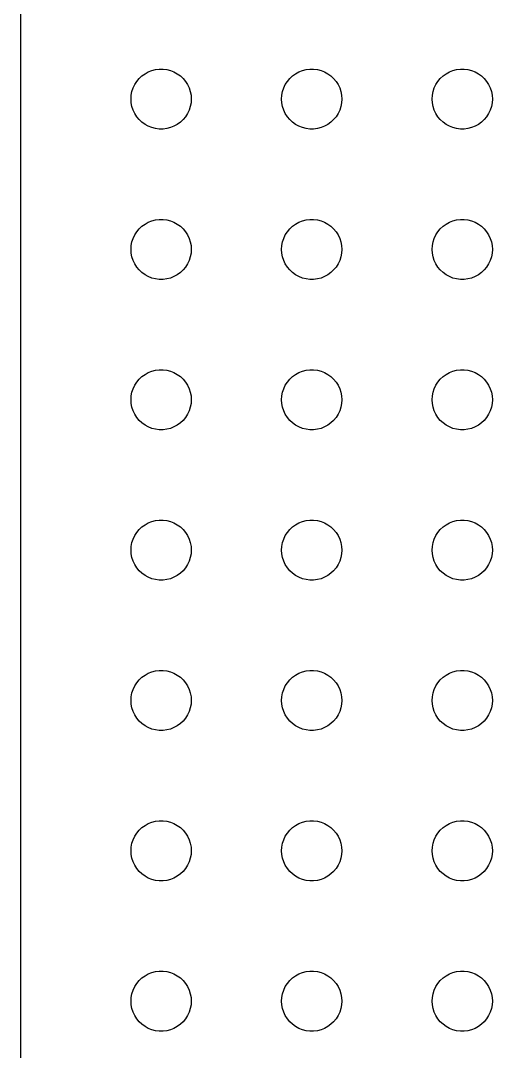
# Model space of a CAD drawing. Header units: metres. Extents: x -112 to 112, y -104 to 104.
# Drawn here: x -112 to -88.5, y -55 to -3.6 of the extents above; entities that cross this region are included whole.
import ezdxf

# ---------------------------------------------------------------- set-up
doc = ezdxf.new("R2010")
doc.units = ezdxf.units.M

msp = doc.modelspace()

# ---------------------------------------------------------------- linework, layer by layer
for p, q in [((-112, 99.5), (-112, -99.5)), ((-105.804, -6.23351), (-105.639, -6.14275)), ((-105.639, -6.14275), (-105.464, -6.07341)), ((-105.464, -6.07341), (-105.281, -6.02657)), ((-105.281, -6.02657), (-105.094, -6.00294)), ((-105.094, -6.00294), (-104.906, -6.00294)), ((-104.906, -6.00294), (-104.719, -6.02657)), ((-104.719, -6.02657), (-104.536, -6.07341)), ((-104.536, -6.07341), (-104.361, -6.14275)), ((-104.361, -6.14275), (-104.196, -6.23351)), ((-98.3037, -6.23351), (-98.1387, -6.14275)), ((-98.1387, -6.14275), (-97.9635, -6.07341)), ((-97.9635, -6.07341), (-97.7811, -6.02657)), ((-97.7811, -6.02657), (-97.5942, -6.00294)), ((-97.5942, -6.00294), (-97.4058, -6.00294)), ((-97.4058, -6.00294), (-97.2189, -6.02657)), ((-97.2189, -6.02657), (-97.0365, -6.07341)), ((-97.0365, -6.07341), (-96.8613, -6.14275)), ((-96.8613, -6.14275), (-96.6963, -6.23351)), ((-90.8037, -6.23351), (-90.6387, -6.14275)), ((-90.6387, -6.14275), (-90.4635, -6.07341)), ((-90.4635, -6.07341), (-90.2811, -6.02657)), ((-90.2811, -6.02657), (-90.0942, -6.00294)), ((-90.0942, -6.00294), (-89.9058, -6.00294)), ((-89.9058, -6.00294), (-89.7189, -6.02657)), ((-89.7189, -6.02657), (-89.5365, -6.07341)), ((-89.5365, -6.07341), (-89.3613, -6.14275)), ((-89.3613, -6.14275), (-89.1963, -6.23351)), ((-106.314, -6.77736), (-106.214, -6.61832)), ((-106.214, -6.61832), (-106.093, -6.47318)), ((-106.093, -6.47318), (-105.956, -6.34422)), ((-105.956, -6.34422), (-105.804, -6.23351)), ((-104.196, -6.23351), (-104.044, -6.34422)), ((-104.044, -6.34422), (-103.907, -6.47318)), ((-103.907, -6.47318), (-103.786, -6.61832)), ((-103.786, -6.61832), (-103.686, -6.77736)), ((-98.8145, -6.77736), (-98.7135, -6.61832)), ((-98.7135, -6.61832), (-98.5934, -6.47318)), ((-98.5934, -6.47318), (-98.4561, -6.34422)), ((-98.4561, -6.34422), (-98.3037, -6.23351)), ((-96.6963, -6.23351), (-96.5439, -6.34422)), ((-96.5439, -6.34422), (-96.4065, -6.47318)), ((-96.4065, -6.47318), (-96.2865, -6.61832)), ((-96.2865, -6.61832), (-96.1855, -6.77736)), ((-91.3145, -6.77736), (-91.2135, -6.61832)), ((-91.2135, -6.61832), (-91.0934, -6.47318)), ((-91.0934, -6.47318), (-90.9561, -6.34422)), ((-90.9561, -6.34422), (-90.8037, -6.23351)), ((-89.1963, -6.23351), (-89.0439, -6.34422)), ((-89.0439, -6.34422), (-88.9065, -6.47318)), ((-88.9065, -6.47318), (-88.7865, -6.61832)), ((-88.7865, -6.61832), (-88.6855, -6.77736)), ((-106.488, -7.312), (-106.453, -7.12695)), ((-106.453, -7.12695), (-106.395, -6.9478)), ((-106.395, -6.9478), (-106.314, -6.77736)), ((-103.686, -6.77736), (-103.605, -6.9478)), ((-103.605, -6.9478), (-103.547, -7.12695)), ((-103.547, -7.12695), (-103.512, -7.312)), ((-98.9882, -7.312), (-98.9529, -7.12695)), ((-98.9529, -7.12695), (-98.8947, -6.9478)), ((-98.8947, -6.9478), (-98.8145, -6.77736)), ((-96.1855, -6.77736), (-96.1053, -6.9478)), ((-96.1053, -6.9478), (-96.0471, -7.12695)), ((-96.0471, -7.12695), (-96.0118, -7.312)), ((-91.4882, -7.312), (-91.4529, -7.12695)), ((-91.4529, -7.12695), (-91.3947, -6.9478)), ((-91.3947, -6.9478), (-91.3145, -6.77736)), ((-88.6855, -6.77736), (-88.6053, -6.9478)), ((-88.6053, -6.9478), (-88.5471, -7.12695)), ((-88.5471, -7.12695), (-88.5118, -7.312)), ((-106.5, -7.5), (-106.488, -7.312)), ((-106.488, -7.68799), (-106.5, -7.5)), ((-106.453, -7.87303), (-106.488, -7.68799)), ((-103.512, -7.68799), (-103.547, -7.87303)), ((-103.512, -7.312), (-103.5, -7.5)), ((-103.5, -7.5), (-103.512, -7.68799)), ((-99, -7.5), (-98.9882, -7.312)), ((-98.9882, -7.68799), (-99, -7.5)), ((-98.9529, -7.87303), (-98.9882, -7.68799)), ((-96.0118, -7.68799), (-96.0471, -7.87303)), ((-96.0118, -7.312), (-96, -7.5)), ((-96, -7.5), (-96.0118, -7.68799)), ((-91.5, -7.5), (-91.4882, -7.312)), ((-91.4882, -7.68799), (-91.5, -7.5)), ((-91.4529, -7.87303), (-91.4882, -7.68799)), ((-88.5118, -7.68799), (-88.5471, -7.87303)), ((-88.5118, -7.312), (-88.5, -7.5)), ((-88.5, -7.5), (-88.5118, -7.68799)), ((-106.395, -8.05219), (-106.453, -7.87303)), ((-106.314, -8.22263), (-106.395, -8.05219)), ((-106.214, -8.38167), (-106.314, -8.22263)), ((-103.686, -8.22263), (-103.786, -8.38167)), ((-103.605, -8.05219), (-103.686, -8.22263)), ((-103.547, -7.87303), (-103.605, -8.05219)), ((-98.8947, -8.05219), (-98.9529, -7.87303)), ((-98.8145, -8.22263), (-98.8947, -8.05219)), ((-98.7135, -8.38167), (-98.8145, -8.22263)), ((-96.1855, -8.22263), (-96.2865, -8.38167)), ((-96.1053, -8.05219), (-96.1855, -8.22263)), ((-96.0471, -7.87303), (-96.1053, -8.05219)), ((-91.3947, -8.05219), (-91.4529, -7.87303)), ((-91.3145, -8.22263), (-91.3947, -8.05219)), ((-91.2135, -8.38167), (-91.3145, -8.22263)), ((-88.6855, -8.22263), (-88.7865, -8.38167)), ((-88.6053, -8.05219), (-88.6855, -8.22263)), ((-88.5471, -7.87303), (-88.6053, -8.05219)), ((-106.093, -8.52681), (-106.214, -8.38167)), ((-105.956, -8.65576), (-106.093, -8.52681)), ((-105.804, -8.76648), (-105.956, -8.65576)), ((-104.044, -8.65576), (-104.196, -8.76648)), ((-103.907, -8.52681), (-104.044, -8.65576)), ((-103.786, -8.38167), (-103.907, -8.52681)), ((-98.5934, -8.52681), (-98.7135, -8.38167)), ((-98.4561, -8.65576), (-98.5934, -8.52681)), ((-98.3037, -8.76648), (-98.4561, -8.65576)), ((-96.5439, -8.65576), (-96.6963, -8.76648)), ((-96.4065, -8.52681), (-96.5439, -8.65576)), ((-96.2865, -8.38167), (-96.4065, -8.52681)), ((-91.0934, -8.52681), (-91.2135, -8.38167)), ((-90.9561, -8.65576), (-91.0934, -8.52681)), ((-90.8037, -8.76648), (-90.9561, -8.65576)), ((-89.0439, -8.65576), (-89.1963, -8.76648)), ((-88.9065, -8.52681), (-89.0439, -8.65576)), ((-88.7865, -8.38167), (-88.9065, -8.52681)), ((-105.639, -8.85724), (-105.804, -8.76648)), ((-105.464, -8.92657), (-105.639, -8.85724)), ((-105.281, -8.97342), (-105.464, -8.92657)), ((-105.094, -8.99704), (-105.281, -8.97342)), ((-104.906, -8.99704), (-105.094, -8.99704)), ((-104.719, -8.97342), (-104.906, -8.99704)), ((-104.536, -8.92657), (-104.719, -8.97342)), ((-104.361, -8.85724), (-104.536, -8.92657)), ((-104.196, -8.76648), (-104.361, -8.85724)), ((-98.1387, -8.85724), (-98.3037, -8.76648)), ((-97.9635, -8.92657), (-98.1387, -8.85724)), ((-97.7811, -8.97342), (-97.9635, -8.92657)), ((-97.5942, -8.99704), (-97.7811, -8.97342)), ((-97.4058, -8.99704), (-97.5942, -8.99704)), ((-97.2189, -8.97342), (-97.4058, -8.99704)), ((-97.0365, -8.92657), (-97.2189, -8.97342)), ((-96.8613, -8.85724), (-97.0365, -8.92657)), ((-96.6963, -8.76648), (-96.8613, -8.85724)), ((-90.6387, -8.85724), (-90.8037, -8.76648)), ((-90.4635, -8.92657), (-90.6387, -8.85724)), ((-90.2811, -8.97342), (-90.4635, -8.92657)), ((-90.0942, -8.99704), (-90.2811, -8.97342)), ((-89.9058, -8.99704), (-90.0942, -8.99704)), ((-89.7189, -8.97342), (-89.9058, -8.99704)), ((-89.5365, -8.92657), (-89.7189, -8.97342)), ((-89.3613, -8.85724), (-89.5365, -8.92657)), ((-89.1963, -8.76648), (-89.3613, -8.85724)), ((-106.093, -13.9732), (-105.956, -13.8442)), ((-105.956, -13.8442), (-105.804, -13.7335)), ((-105.804, -13.7335), (-105.639, -13.6427)), ((-105.639, -13.6427), (-105.464, -13.5734)), ((-105.464, -13.5734), (-105.281, -13.5266)), ((-105.281, -13.5266), (-105.094, -13.5029)), ((-105.094, -13.5029), (-104.906, -13.5029)), ((-104.906, -13.5029), (-104.719, -13.5266)), ((-104.719, -13.5266), (-104.536, -13.5734)), ((-104.536, -13.5734), (-104.361, -13.6427)), ((-104.361, -13.6427), (-104.196, -13.7335)), ((-104.196, -13.7335), (-104.044, -13.8442)), ((-104.044, -13.8442), (-103.907, -13.9732)), ((-98.5934, -13.9732), (-98.4561, -13.8442)), ((-98.4561, -13.8442), (-98.3037, -13.7335)), ((-98.3037, -13.7335), (-98.1387, -13.6427)), ((-98.1387, -13.6427), (-97.9635, -13.5734)), ((-97.9635, -13.5734), (-97.7811, -13.5266)), ((-97.7811, -13.5266), (-97.5942, -13.5029)), ((-97.5942, -13.5029), (-97.4058, -13.5029)), ((-97.4058, -13.5029), (-97.2189, -13.5266)), ((-97.2189, -13.5266), (-97.0365, -13.5734)), ((-97.0365, -13.5734), (-96.8613, -13.6427)), ((-96.8613, -13.6427), (-96.6963, -13.7335)), ((-96.6963, -13.7335), (-96.5439, -13.8442)), ((-96.5439, -13.8442), (-96.4065, -13.9732)), ((-91.0934, -13.9732), (-90.9561, -13.8442)), ((-90.9561, -13.8442), (-90.8037, -13.7335)), ((-90.8037, -13.7335), (-90.6387, -13.6427)), ((-90.6387, -13.6427), (-90.4635, -13.5734)), ((-90.4635, -13.5734), (-90.2811, -13.5266)), ((-90.2811, -13.5266), (-90.0942, -13.5029)), ((-90.0942, -13.5029), (-89.9058, -13.5029)), ((-89.9058, -13.5029), (-89.7189, -13.5266)), ((-89.7189, -13.5266), (-89.5365, -13.5734)), ((-89.5365, -13.5734), (-89.3613, -13.6427)), ((-89.3613, -13.6427), (-89.1963, -13.7335)), ((-89.1963, -13.7335), (-89.0439, -13.8442)), ((-89.0439, -13.8442), (-88.9065, -13.9732)), ((-106.395, -14.4478), (-106.314, -14.2774)), ((-106.314, -14.2774), (-106.214, -14.1183)), ((-106.214, -14.1183), (-106.093, -13.9732)), ((-103.907, -13.9732), (-103.786, -14.1183)), ((-103.786, -14.1183), (-103.686, -14.2774)), ((-103.686, -14.2774), (-103.605, -14.4478)), ((-98.8947, -14.4478), (-98.8145, -14.2774)), ((-98.8145, -14.2774), (-98.7135, -14.1183)), ((-98.7135, -14.1183), (-98.5934, -13.9732)), ((-96.4065, -13.9732), (-96.2865, -14.1183)), ((-96.2865, -14.1183), (-96.1855, -14.2774)), ((-96.1855, -14.2774), (-96.1053, -14.4478)), ((-91.3947, -14.4478), (-91.3145, -14.2774)), ((-91.3145, -14.2774), (-91.2135, -14.1183)), ((-91.2135, -14.1183), (-91.0934, -13.9732)), ((-88.9065, -13.9732), (-88.7865, -14.1183)), ((-88.7865, -14.1183), (-88.6855, -14.2774)), ((-88.6855, -14.2774), (-88.6053, -14.4478)), ((-106.5, -15), (-106.488, -14.812)), ((-106.488, -14.812), (-106.453, -14.627)), ((-106.453, -14.627), (-106.395, -14.4478)), ((-103.605, -14.4478), (-103.547, -14.627)), ((-103.547, -14.627), (-103.512, -14.812)), ((-103.512, -14.812), (-103.5, -15)), ((-99, -15), (-98.9882, -14.812)), ((-98.9882, -14.812), (-98.9529, -14.627)), ((-98.9529, -14.627), (-98.8947, -14.4478)), ((-96.1053, -14.4478), (-96.0471, -14.627)), ((-96.0471, -14.627), (-96.0118, -14.812)), ((-96.0118, -14.812), (-96, -15)), ((-91.5, -15), (-91.4882, -14.812)), ((-91.4882, -14.812), (-91.4529, -14.627)), ((-91.4529, -14.627), (-91.3947, -14.4478)), ((-88.6053, -14.4478), (-88.5471, -14.627)), ((-88.5471, -14.627), (-88.5118, -14.812)), ((-88.5118, -14.812), (-88.5, -15)), ((-106.488, -15.188), (-106.5, -15)), ((-106.453, -15.373), (-106.488, -15.188)), ((-106.395, -15.5522), (-106.453, -15.373)), ((-103.547, -15.373), (-103.605, -15.5522)), ((-103.512, -15.188), (-103.547, -15.373)), ((-103.5, -15), (-103.512, -15.188)), ((-98.9882, -15.188), (-99, -15)), ((-98.9529, -15.373), (-98.9882, -15.188)), ((-98.8947, -15.5522), (-98.9529, -15.373)), ((-96.0471, -15.373), (-96.1053, -15.5522)), ((-96.0118, -15.188), (-96.0471, -15.373)), ((-96, -15), (-96.0118, -15.188)), ((-91.4882, -15.188), (-91.5, -15)), ((-91.4529, -15.373), (-91.4882, -15.188)), ((-91.3947, -15.5522), (-91.4529, -15.373)), ((-88.5471, -15.373), (-88.6053, -15.5522)), ((-88.5118, -15.188), (-88.5471, -15.373)), ((-88.5, -15), (-88.5118, -15.188)), ((-106.314, -15.7226), (-106.395, -15.5522)), ((-106.214, -15.8817), (-106.314, -15.7226)), ((-106.093, -16.0268), (-106.214, -15.8817)), ((-103.786, -15.8817), (-103.907, -16.0268)), ((-103.686, -15.7226), (-103.786, -15.8817)), ((-103.605, -15.5522), (-103.686, -15.7226)), ((-98.8145, -15.7226), (-98.8947, -15.5522)), ((-98.7135, -15.8817), (-98.8145, -15.7226)), ((-98.5934, -16.0268), (-98.7135, -15.8817)), ((-96.2865, -15.8817), (-96.4065, -16.0268)), ((-96.1855, -15.7226), (-96.2865, -15.8817)), ((-96.1053, -15.5522), (-96.1855, -15.7226)), ((-91.3145, -15.7226), (-91.3947, -15.5522)), ((-91.2135, -15.8817), (-91.3145, -15.7226)), ((-91.0934, -16.0268), (-91.2135, -15.8817)), ((-88.7865, -15.8817), (-88.9065, -16.0268)), ((-88.6855, -15.7226), (-88.7865, -15.8817)), ((-88.6053, -15.5522), (-88.6855, -15.7226)), ((-105.956, -16.1558), (-106.093, -16.0268)), ((-105.804, -16.2665), (-105.956, -16.1558)), ((-105.639, -16.3572), (-105.804, -16.2665)), ((-105.464, -16.4266), (-105.639, -16.3572)), ((-105.281, -16.4734), (-105.464, -16.4266)), ((-104.536, -16.4266), (-104.719, -16.4734)), ((-104.361, -16.3572), (-104.536, -16.4266)), ((-104.196, -16.2665), (-104.361, -16.3572)), ((-104.044, -16.1558), (-104.196, -16.2665)), ((-103.907, -16.0268), (-104.044, -16.1558)), ((-98.4561, -16.1558), (-98.5934, -16.0268)), ((-98.3037, -16.2665), (-98.4561, -16.1558)), ((-98.1387, -16.3572), (-98.3037, -16.2665)), ((-97.9635, -16.4266), (-98.1387, -16.3572)), ((-97.7811, -16.4734), (-97.9635, -16.4266)), ((-97.0365, -16.4266), (-97.2189, -16.4734)), ((-96.8613, -16.3572), (-97.0365, -16.4266)), ((-96.6963, -16.2665), (-96.8613, -16.3572)), ((-96.5439, -16.1558), (-96.6963, -16.2665)), ((-96.4065, -16.0268), (-96.5439, -16.1558)), ((-90.9561, -16.1558), (-91.0934, -16.0268)), ((-90.8037, -16.2665), (-90.9561, -16.1558)), ((-90.6387, -16.3572), (-90.8037, -16.2665)), ((-90.4635, -16.4266), (-90.6387, -16.3572)), ((-90.2811, -16.4734), (-90.4635, -16.4266)), ((-89.5365, -16.4266), (-89.7189, -16.4734)), ((-89.3613, -16.3572), (-89.5365, -16.4266)), ((-89.1963, -16.2665), (-89.3613, -16.3572)), ((-89.0439, -16.1558), (-89.1963, -16.2665)), ((-88.9065, -16.0268), (-89.0439, -16.1558)), ((-105.094, -16.497), (-105.281, -16.4734)), ((-104.906, -16.497), (-105.094, -16.497)), ((-104.719, -16.4734), (-104.906, -16.497)), ((-97.5942, -16.497), (-97.7811, -16.4734)), ((-97.4058, -16.497), (-97.5942, -16.497)), ((-97.2189, -16.4734), (-97.4058, -16.497)), ((-90.0942, -16.497), (-90.2811, -16.4734)), ((-89.9058, -16.497), (-90.0942, -16.497)), ((-89.7189, -16.4734), (-89.9058, -16.497)), ((-105.639, -21.1427), (-105.464, -21.0734)), ((-105.464, -21.0734), (-105.281, -21.0266)), ((-105.281, -21.0266), (-105.094, -21.003)), ((-105.094, -21.003), (-104.906, -21.003)), ((-104.906, -21.003), (-104.719, -21.0266)), ((-104.719, -21.0266), (-104.536, -21.0734)), ((-104.536, -21.0734), (-104.361, -21.1427)), ((-98.1387, -21.1427), (-97.9635, -21.0734)), ((-97.9635, -21.0734), (-97.7811, -21.0266)), ((-97.7811, -21.0266), (-97.5942, -21.003)), ((-97.5942, -21.003), (-97.4058, -21.003)), ((-97.4058, -21.003), (-97.2189, -21.0266)), ((-97.2189, -21.0266), (-97.0365, -21.0734)), ((-97.0365, -21.0734), (-96.8613, -21.1427)), ((-90.6387, -21.1427), (-90.4635, -21.0734)), ((-90.4635, -21.0734), (-90.2811, -21.0266)), ((-90.2811, -21.0266), (-90.0942, -21.003)), ((-90.0942, -21.003), (-89.9058, -21.003)), ((-89.9058, -21.003), (-89.7189, -21.0266)), ((-89.7189, -21.0266), (-89.5365, -21.0734)), ((-89.5365, -21.0734), (-89.3613, -21.1427)), ((-106.214, -21.6183), (-106.093, -21.4732)), ((-106.093, -21.4732), (-105.956, -21.3442)), ((-105.956, -21.3442), (-105.804, -21.2335)), ((-105.804, -21.2335), (-105.639, -21.1427)), ((-104.361, -21.1427), (-104.196, -21.2335)), ((-104.196, -21.2335), (-104.044, -21.3442)), ((-104.044, -21.3442), (-103.907, -21.4732)), ((-103.907, -21.4732), (-103.786, -21.6183)), ((-98.7135, -21.6183), (-98.5934, -21.4732)), ((-98.5934, -21.4732), (-98.4561, -21.3442)), ((-98.4561, -21.3442), (-98.3037, -21.2335)), ((-98.3037, -21.2335), (-98.1387, -21.1427)), ((-96.8613, -21.1427), (-96.6963, -21.2335)), ((-96.6963, -21.2335), (-96.5439, -21.3442)), ((-96.5439, -21.3442), (-96.4065, -21.4732)), ((-96.4065, -21.4732), (-96.2865, -21.6183)), ((-91.2135, -21.6183), (-91.0934, -21.4732)), ((-91.0934, -21.4732), (-90.9561, -21.3442)), ((-90.9561, -21.3442), (-90.8037, -21.2335)), ((-90.8037, -21.2335), (-90.6387, -21.1427)), ((-89.3613, -21.1427), (-89.1963, -21.2335)), ((-89.1963, -21.2335), (-89.0439, -21.3442)), ((-89.0439, -21.3442), (-88.9065, -21.4732)), ((-88.9065, -21.4732), (-88.7865, -21.6183)), ((-106.453, -22.127), (-106.395, -21.9478)), ((-106.395, -21.9478), (-106.314, -21.7774)), ((-106.314, -21.7774), (-106.214, -21.6183)), ((-103.786, -21.6183), (-103.686, -21.7774)), ((-103.686, -21.7774), (-103.605, -21.9478)), ((-103.605, -21.9478), (-103.547, -22.127)), ((-98.9529, -22.127), (-98.8947, -21.9478)), ((-98.8947, -21.9478), (-98.8145, -21.7774)), ((-98.8145, -21.7774), (-98.7135, -21.6183)), ((-96.2865, -21.6183), (-96.1855, -21.7774)), ((-96.1855, -21.7774), (-96.1053, -21.9478)), ((-96.1053, -21.9478), (-96.0471, -22.127)), ((-91.4529, -22.127), (-91.3947, -21.9478)), ((-91.3947, -21.9478), (-91.3145, -21.7774)), ((-91.3145, -21.7774), (-91.2135, -21.6183)), ((-88.7865, -21.6183), (-88.6855, -21.7774)), ((-88.6855, -21.7774), (-88.6053, -21.9478)), ((-88.6053, -21.9478), (-88.5471, -22.127)), ((-106.5, -22.5), (-106.488, -22.312)), ((-106.488, -22.688), (-106.5, -22.5)), ((-106.488, -22.312), (-106.453, -22.127)), ((-103.547, -22.127), (-103.512, -22.312)), ((-103.512, -22.312), (-103.5, -22.5)), ((-103.5, -22.5), (-103.512, -22.688)), ((-99, -22.5), (-98.9882, -22.312)), ((-98.9882, -22.688), (-99, -22.5)), ((-98.9882, -22.312), (-98.9529, -22.127)), ((-96.0471, -22.127), (-96.0118, -22.312)), ((-96.0118, -22.312), (-96, -22.5)), ((-96, -22.5), (-96.0118, -22.688)), ((-91.5, -22.5), (-91.4882, -22.312)), ((-91.4882, -22.688), (-91.5, -22.5)), ((-91.4882, -22.312), (-91.4529, -22.127)), ((-88.5471, -22.127), (-88.5118, -22.312)), ((-88.5118, -22.312), (-88.5, -22.5)), ((-88.5, -22.5), (-88.5118, -22.688)), ((-106.453, -22.873), (-106.488, -22.688)), ((-106.395, -23.0522), (-106.453, -22.873)), ((-106.314, -23.2226), (-106.395, -23.0522)), ((-103.605, -23.0522), (-103.686, -23.2226)), ((-103.547, -22.873), (-103.605, -23.0522)), ((-103.512, -22.688), (-103.547, -22.873)), ((-98.9529, -22.873), (-98.9882, -22.688)), ((-98.8947, -23.0522), (-98.9529, -22.873)), ((-98.8145, -23.2226), (-98.8947, -23.0522)), ((-96.1053, -23.0522), (-96.1855, -23.2226)), ((-96.0471, -22.873), (-96.1053, -23.0522)), ((-96.0118, -22.688), (-96.0471, -22.873)), ((-91.4529, -22.873), (-91.4882, -22.688)), ((-91.3947, -23.0522), (-91.4529, -22.873)), ((-91.3145, -23.2226), (-91.3947, -23.0522)), ((-88.6053, -23.0522), (-88.6855, -23.2226)), ((-88.5471, -22.873), (-88.6053, -23.0522)), ((-88.5118, -22.688), (-88.5471, -22.873)), ((-106.214, -23.3817), (-106.314, -23.2226)), ((-106.093, -23.5268), (-106.214, -23.3817)), ((-105.956, -23.6558), (-106.093, -23.5268)), ((-103.907, -23.5268), (-104.044, -23.6558)), ((-103.786, -23.3817), (-103.907, -23.5268)), ((-103.686, -23.2226), (-103.786, -23.3817)), ((-98.7135, -23.3817), (-98.8145, -23.2226)), ((-98.5934, -23.5268), (-98.7135, -23.3817)), ((-98.4561, -23.6558), (-98.5934, -23.5268)), ((-96.4065, -23.5268), (-96.5439, -23.6558)), ((-96.2865, -23.3817), (-96.4065, -23.5268)), ((-96.1855, -23.2226), (-96.2865, -23.3817)), ((-91.2135, -23.3817), (-91.3145, -23.2226)), ((-91.0934, -23.5268), (-91.2135, -23.3817)), ((-90.9561, -23.6558), (-91.0934, -23.5268)), ((-88.9065, -23.5268), (-89.0439, -23.6558)), ((-88.7865, -23.3817), (-88.9065, -23.5268)), ((-88.6855, -23.2226), (-88.7865, -23.3817)), ((-105.804, -23.7665), (-105.956, -23.6558)), ((-105.639, -23.8572), (-105.804, -23.7665)), ((-105.464, -23.9266), (-105.639, -23.8572)), ((-105.281, -23.9734), (-105.464, -23.9266)), ((-105.094, -23.997), (-105.281, -23.9734)), ((-104.906, -23.997), (-105.094, -23.997)), ((-104.719, -23.9734), (-104.906, -23.997)), ((-104.536, -23.9266), (-104.719, -23.9734)), ((-104.361, -23.8572), (-104.536, -23.9266)), ((-104.196, -23.7665), (-104.361, -23.8572)), ((-104.044, -23.6558), (-104.196, -23.7665)), ((-98.3037, -23.7665), (-98.4561, -23.6558)), ((-98.1387, -23.8572), (-98.3037, -23.7665)), ((-97.9635, -23.9266), (-98.1387, -23.8572)), ((-97.7811, -23.9734), (-97.9635, -23.9266)), ((-97.5942, -23.997), (-97.7811, -23.9734)), ((-97.4058, -23.997), (-97.5942, -23.997)), ((-97.2189, -23.9734), (-97.4058, -23.997)), ((-97.0365, -23.9266), (-97.2189, -23.9734)), ((-96.8613, -23.8572), (-97.0365, -23.9266)), ((-96.6963, -23.7665), (-96.8613, -23.8572)), ((-96.5439, -23.6558), (-96.6963, -23.7665)), ((-90.8037, -23.7665), (-90.9561, -23.6558)), ((-90.6387, -23.8572), (-90.8037, -23.7665)), ((-90.4635, -23.9266), (-90.6387, -23.8572)), ((-90.2811, -23.9734), (-90.4635, -23.9266)), ((-90.0942, -23.997), (-90.2811, -23.9734)), ((-89.9058, -23.997), (-90.0942, -23.997)), ((-89.7189, -23.9734), (-89.9058, -23.997)), ((-89.5365, -23.9266), (-89.7189, -23.9734)), ((-89.3613, -23.8572), (-89.5365, -23.9266)), ((-89.1963, -23.7665), (-89.3613, -23.8572)), ((-89.0439, -23.6558), (-89.1963, -23.7665)), ((-105.956, -28.8442), (-105.804, -28.7335)), ((-105.804, -28.7335), (-105.639, -28.6427)), ((-105.639, -28.6427), (-105.464, -28.5734)), ((-105.464, -28.5734), (-105.281, -28.5266)), ((-105.281, -28.5266), (-105.094, -28.503)), ((-105.094, -28.503), (-104.906, -28.503)), ((-104.906, -28.503), (-104.719, -28.5266)), ((-104.719, -28.5266), (-104.536, -28.5734)), ((-104.536, -28.5734), (-104.361, -28.6427)), ((-104.361, -28.6427), (-104.196, -28.7335)), ((-104.196, -28.7335), (-104.044, -28.8442)), ((-98.4561, -28.8442), (-98.3037, -28.7335)), ((-98.3037, -28.7335), (-98.1387, -28.6427)), ((-98.1387, -28.6427), (-97.9635, -28.5734)), ((-97.9635, -28.5734), (-97.7811, -28.5266)), ((-97.7811, -28.5266), (-97.5942, -28.503)), ((-97.5942, -28.503), (-97.4058, -28.503)), ((-97.4058, -28.503), (-97.2189, -28.5266)), ((-97.2189, -28.5266), (-97.0365, -28.5734)), ((-97.0365, -28.5734), (-96.8613, -28.6427)), ((-96.8613, -28.6427), (-96.6963, -28.7335)), ((-96.6963, -28.7335), (-96.5439, -28.8442)), ((-90.9561, -28.8442), (-90.8037, -28.7335)), ((-90.8037, -28.7335), (-90.6387, -28.6427)), ((-90.6387, -28.6427), (-90.4635, -28.5734)), ((-90.4635, -28.5734), (-90.2811, -28.5266)), ((-90.2811, -28.5266), (-90.0942, -28.503)), ((-90.0942, -28.503), (-89.9058, -28.503)), ((-89.9058, -28.503), (-89.7189, -28.5266)), ((-89.7189, -28.5266), (-89.5365, -28.5734)), ((-89.5365, -28.5734), (-89.3613, -28.6427)), ((-89.3613, -28.6427), (-89.1963, -28.7335)), ((-89.1963, -28.7335), (-89.0439, -28.8442)), ((-106.395, -29.4478), (-106.314, -29.2774)), ((-106.314, -29.2774), (-106.214, -29.1183)), ((-106.214, -29.1183), (-106.093, -28.9732)), ((-106.093, -28.9732), (-105.956, -28.8442)), ((-104.044, -28.8442), (-103.907, -28.9732)), ((-103.907, -28.9732), (-103.786, -29.1183)), ((-103.786, -29.1183), (-103.686, -29.2774)), ((-103.686, -29.2774), (-103.605, -29.4478)), ((-98.8947, -29.4478), (-98.8145, -29.2774)), ((-98.8145, -29.2774), (-98.7135, -29.1183)), ((-98.7135, -29.1183), (-98.5934, -28.9732)), ((-98.5934, -28.9732), (-98.4561, -28.8442)), ((-96.5439, -28.8442), (-96.4065, -28.9732)), ((-96.4065, -28.9732), (-96.2865, -29.1183)), ((-96.2865, -29.1183), (-96.1855, -29.2774)), ((-96.1855, -29.2774), (-96.1053, -29.4478)), ((-91.3947, -29.4478), (-91.3145, -29.2774)), ((-91.3145, -29.2774), (-91.2135, -29.1183)), ((-91.2135, -29.1183), (-91.0934, -28.9732)), ((-91.0934, -28.9732), (-90.9561, -28.8442)), ((-89.0439, -28.8442), (-88.9065, -28.9732)), ((-88.9065, -28.9732), (-88.7865, -29.1183)), ((-88.7865, -29.1183), (-88.6855, -29.2774)), ((-88.6855, -29.2774), (-88.6053, -29.4478)), ((-106.5, -30), (-106.488, -29.812)), ((-106.488, -29.812), (-106.453, -29.627)), ((-106.453, -29.627), (-106.395, -29.4478)), ((-103.605, -29.4478), (-103.547, -29.627)), ((-103.547, -29.627), (-103.512, -29.812)), ((-103.512, -29.812), (-103.5, -30)), ((-99, -30), (-98.9882, -29.812)), ((-98.9882, -29.812), (-98.9529, -29.627)), ((-98.9529, -29.627), (-98.8947, -29.4478)), ((-96.1053, -29.4478), (-96.0471, -29.627)), ((-96.0471, -29.627), (-96.0118, -29.812)), ((-96.0118, -29.812), (-96, -30)), ((-91.5, -30), (-91.4882, -29.812)), ((-91.4882, -29.812), (-91.4529, -29.627)), ((-91.4529, -29.627), (-91.3947, -29.4478)), ((-88.6053, -29.4478), (-88.5471, -29.627)), ((-88.5471, -29.627), (-88.5118, -29.812)), ((-88.5118, -29.812), (-88.5, -30)), ((-106.488, -30.188), (-106.5, -30)), ((-106.453, -30.373), (-106.488, -30.188)), ((-103.512, -30.188), (-103.547, -30.373)), ((-103.5, -30), (-103.512, -30.188)), ((-98.9882, -30.188), (-99, -30)), ((-98.9529, -30.373), (-98.9882, -30.188)), ((-96.0118, -30.188), (-96.0471, -30.373)), ((-96, -30), (-96.0118, -30.188)), ((-91.4882, -30.188), (-91.5, -30)), ((-91.4529, -30.373), (-91.4882, -30.188)), ((-88.5118, -30.188), (-88.5471, -30.373)), ((-88.5, -30), (-88.5118, -30.188)), ((-106.395, -30.5522), (-106.453, -30.373)), ((-106.314, -30.7226), (-106.395, -30.5522)), ((-106.214, -30.8817), (-106.314, -30.7226)), ((-103.686, -30.7226), (-103.786, -30.8817)), ((-103.605, -30.5522), (-103.686, -30.7226)), ((-103.547, -30.373), (-103.605, -30.5522)), ((-98.8947, -30.5522), (-98.9529, -30.373)), ((-98.8145, -30.7226), (-98.8947, -30.5522)), ((-98.7135, -30.8817), (-98.8145, -30.7226)), ((-96.1855, -30.7226), (-96.2865, -30.8817)), ((-96.1053, -30.5522), (-96.1855, -30.7226)), ((-96.0471, -30.373), (-96.1053, -30.5522)), ((-91.3947, -30.5522), (-91.4529, -30.373)), ((-91.3145, -30.7226), (-91.3947, -30.5522)), ((-91.2135, -30.8817), (-91.3145, -30.7226)), ((-88.6855, -30.7226), (-88.7865, -30.8817)), ((-88.6053, -30.5522), (-88.6855, -30.7226)), ((-88.5471, -30.373), (-88.6053, -30.5522)), ((-106.093, -31.0268), (-106.214, -30.8817)), ((-105.956, -31.1558), (-106.093, -31.0268)), ((-105.804, -31.2665), (-105.956, -31.1558)), ((-105.639, -31.3572), (-105.804, -31.2665)), ((-105.464, -31.4266), (-105.639, -31.3572)), ((-104.361, -31.3572), (-104.536, -31.4266)), ((-104.196, -31.2665), (-104.361, -31.3572)), ((-104.044, -31.1558), (-104.196, -31.2665)), ((-103.907, -31.0268), (-104.044, -31.1558)), ((-103.786, -30.8817), (-103.907, -31.0268)), ((-98.5934, -31.0268), (-98.7135, -30.8817)), ((-98.4561, -31.1558), (-98.5934, -31.0268)), ((-98.3037, -31.2665), (-98.4561, -31.1558)), ((-98.1387, -31.3572), (-98.3037, -31.2665)), ((-97.9635, -31.4266), (-98.1387, -31.3572)), ((-96.8613, -31.3572), (-97.0365, -31.4266)), ((-96.6963, -31.2665), (-96.8613, -31.3572)), ((-96.5439, -31.1558), (-96.6963, -31.2665)), ((-96.4065, -31.0268), (-96.5439, -31.1558)), ((-96.2865, -30.8817), (-96.4065, -31.0268)), ((-91.0934, -31.0268), (-91.2135, -30.8817)), ((-90.9561, -31.1558), (-91.0934, -31.0268)), ((-90.8037, -31.2665), (-90.9561, -31.1558)), ((-90.6387, -31.3572), (-90.8037, -31.2665)), ((-90.4635, -31.4266), (-90.6387, -31.3572)), ((-89.3613, -31.3572), (-89.5365, -31.4266)), ((-89.1963, -31.2665), (-89.3613, -31.3572)), ((-89.0439, -31.1558), (-89.1963, -31.2665)), ((-88.9065, -31.0268), (-89.0439, -31.1558)), ((-88.7865, -30.8817), (-88.9065, -31.0268)), ((-105.281, -31.4734), (-105.464, -31.4266)), ((-105.094, -31.497), (-105.281, -31.4734)), ((-104.906, -31.497), (-105.094, -31.497)), ((-104.719, -31.4734), (-104.906, -31.497)), ((-104.536, -31.4266), (-104.719, -31.4734)), ((-97.7811, -31.4734), (-97.9635, -31.4266)), ((-97.5942, -31.497), (-97.7811, -31.4734)), ((-97.4058, -31.497), (-97.5942, -31.497)), ((-97.2189, -31.4734), (-97.4058, -31.497)), ((-97.0365, -31.4266), (-97.2189, -31.4734)), ((-90.2811, -31.4734), (-90.4635, -31.4266)), ((-90.0942, -31.497), (-90.2811, -31.4734)), ((-89.9058, -31.497), (-90.0942, -31.497)), ((-89.7189, -31.4734), (-89.9058, -31.497)), ((-89.5365, -31.4266), (-89.7189, -31.4734)), ((-106.214, -36.6183), (-106.093, -36.4732)), ((-106.093, -36.4732), (-105.956, -36.3442)), ((-105.956, -36.3442), (-105.804, -36.2335)), ((-105.804, -36.2335), (-105.639, -36.1428)), ((-105.639, -36.1428), (-105.464, -36.0734)), ((-105.464, -36.0734), (-105.281, -36.0266)), ((-105.281, -36.0266), (-105.094, -36.003)), ((-105.094, -36.003), (-104.906, -36.003)), ((-104.906, -36.003), (-104.719, -36.0266)), ((-104.719, -36.0266), (-104.536, -36.0734)), ((-104.536, -36.0734), (-104.361, -36.1428)), ((-104.361, -36.1428), (-104.196, -36.2335)), ((-104.196, -36.2335), (-104.044, -36.3442)), ((-104.044, -36.3442), (-103.907, -36.4732)), ((-103.907, -36.4732), (-103.786, -36.6183)), ((-98.7135, -36.6183), (-98.5934, -36.4732)), ((-98.5934, -36.4732), (-98.4561, -36.3442)), ((-98.4561, -36.3442), (-98.3037, -36.2335)), ((-98.3037, -36.2335), (-98.1387, -36.1428)), ((-98.1387, -36.1428), (-97.9635, -36.0734)), ((-97.9635, -36.0734), (-97.7811, -36.0266)), ((-97.7811, -36.0266), (-97.5942, -36.003)), ((-97.5942, -36.003), (-97.4058, -36.003)), ((-97.4058, -36.003), (-97.2189, -36.0266)), ((-97.2189, -36.0266), (-97.0365, -36.0734)), ((-97.0365, -36.0734), (-96.8613, -36.1428)), ((-96.8613, -36.1428), (-96.6963, -36.2335)), ((-96.6963, -36.2335), (-96.5439, -36.3442)), ((-96.5439, -36.3442), (-96.4065, -36.4732)), ((-96.4065, -36.4732), (-96.2865, -36.6183)), ((-91.2135, -36.6183), (-91.0934, -36.4732)), ((-91.0934, -36.4732), (-90.9561, -36.3442)), ((-90.9561, -36.3442), (-90.8037, -36.2335)), ((-90.8037, -36.2335), (-90.6387, -36.1428)), ((-90.6387, -36.1428), (-90.4635, -36.0734)), ((-90.4635, -36.0734), (-90.2811, -36.0266)), ((-90.2811, -36.0266), (-90.0942, -36.003)), ((-90.0942, -36.003), (-89.9058, -36.003)), ((-89.9058, -36.003), (-89.7189, -36.0266)), ((-89.7189, -36.0266), (-89.5365, -36.0734)), ((-89.5365, -36.0734), (-89.3613, -36.1428)), ((-89.3613, -36.1428), (-89.1963, -36.2335)), ((-89.1963, -36.2335), (-89.0439, -36.3442)), ((-89.0439, -36.3442), (-88.9065, -36.4732)), ((-88.9065, -36.4732), (-88.7865, -36.6183)), ((-106.453, -37.127), (-106.395, -36.9478)), ((-106.395, -36.9478), (-106.314, -36.7774)), ((-106.314, -36.7774), (-106.214, -36.6183)), ((-103.786, -36.6183), (-103.686, -36.7774)), ((-103.686, -36.7774), (-103.605, -36.9478)), ((-103.605, -36.9478), (-103.547, -37.127)), ((-98.9529, -37.127), (-98.8947, -36.9478)), ((-98.8947, -36.9478), (-98.8145, -36.7774)), ((-98.8145, -36.7774), (-98.7135, -36.6183)), ((-96.2865, -36.6183), (-96.1855, -36.7774)), ((-96.1855, -36.7774), (-96.1053, -36.9478)), ((-96.1053, -36.9478), (-96.0471, -37.127)), ((-91.4529, -37.127), (-91.3947, -36.9478)), ((-91.3947, -36.9478), (-91.3145, -36.7774)), ((-91.3145, -36.7774), (-91.2135, -36.6183)), ((-88.7865, -36.6183), (-88.6855, -36.7774)), ((-88.6855, -36.7774), (-88.6053, -36.9478)), ((-88.6053, -36.9478), (-88.5471, -37.127)), ((-106.5, -37.5), (-106.488, -37.312)), ((-106.488, -37.688), (-106.5, -37.5)), ((-106.488, -37.312), (-106.453, -37.127)), ((-103.547, -37.127), (-103.512, -37.312)), ((-103.512, -37.312), (-103.5, -37.5)), ((-103.5, -37.5), (-103.512, -37.688)), ((-99, -37.5), (-98.9882, -37.312)), ((-98.9882, -37.688), (-99, -37.5)), ((-98.9882, -37.312), (-98.9529, -37.127)), ((-96.0471, -37.127), (-96.0118, -37.312)), ((-96.0118, -37.312), (-96, -37.5)), ((-96, -37.5), (-96.0118, -37.688)), ((-91.5, -37.5), (-91.4882, -37.312)), ((-91.4882, -37.688), (-91.5, -37.5)), ((-91.4882, -37.312), (-91.4529, -37.127)), ((-88.5471, -37.127), (-88.5118, -37.312)), ((-88.5118, -37.312), (-88.5, -37.5)), ((-88.5, -37.5), (-88.5118, -37.688)), ((-106.453, -37.873), (-106.488, -37.688)), ((-106.395, -38.0522), (-106.453, -37.873)), ((-103.547, -37.873), (-103.605, -38.0522)), ((-103.512, -37.688), (-103.547, -37.873)), ((-98.9529, -37.873), (-98.9882, -37.688)), ((-98.8947, -38.0522), (-98.9529, -37.873)), ((-96.0471, -37.873), (-96.1053, -38.0522)), ((-96.0118, -37.688), (-96.0471, -37.873)), ((-91.4529, -37.873), (-91.4882, -37.688)), ((-91.3947, -38.0522), (-91.4529, -37.873)), ((-88.5471, -37.873), (-88.6053, -38.0522)), ((-88.5118, -37.688), (-88.5471, -37.873)), ((-106.314, -38.2226), (-106.395, -38.0522)), ((-106.214, -38.3817), (-106.314, -38.2226)), ((-106.093, -38.5268), (-106.214, -38.3817)), ((-105.956, -38.6558), (-106.093, -38.5268)), ((-103.907, -38.5268), (-104.044, -38.6558)), ((-103.786, -38.3817), (-103.907, -38.5268)), ((-103.686, -38.2226), (-103.786, -38.3817)), ((-103.605, -38.0522), (-103.686, -38.2226)), ((-98.8145, -38.2226), (-98.8947, -38.0522)), ((-98.7135, -38.3817), (-98.8145, -38.2226)), ((-98.5934, -38.5268), (-98.7135, -38.3817)), ((-98.4561, -38.6558), (-98.5934, -38.5268)), ((-96.4065, -38.5268), (-96.5439, -38.6558)), ((-96.2865, -38.3817), (-96.4065, -38.5268)), ((-96.1855, -38.2226), (-96.2865, -38.3817)), ((-96.1053, -38.0522), (-96.1855, -38.2226)), ((-91.3145, -38.2226), (-91.3947, -38.0522)), ((-91.2135, -38.3817), (-91.3145, -38.2226)), ((-91.0934, -38.5268), (-91.2135, -38.3817)), ((-90.9561, -38.6558), (-91.0934, -38.5268)), ((-88.9065, -38.5268), (-89.0439, -38.6558)), ((-88.7865, -38.3817), (-88.9065, -38.5268)), ((-88.6855, -38.2226), (-88.7865, -38.3817)), ((-88.6053, -38.0522), (-88.6855, -38.2226)), ((-105.804, -38.7665), (-105.956, -38.6558)), ((-105.639, -38.8572), (-105.804, -38.7665)), ((-105.464, -38.9266), (-105.639, -38.8572)), ((-105.281, -38.9734), (-105.464, -38.9266)), ((-105.094, -38.997), (-105.281, -38.9734)), ((-104.906, -38.997), (-105.094, -38.997)), ((-104.719, -38.9734), (-104.906, -38.997)), ((-104.536, -38.9266), (-104.719, -38.9734)), ((-104.361, -38.8572), (-104.536, -38.9266)), ((-104.196, -38.7665), (-104.361, -38.8572)), ((-104.044, -38.6558), (-104.196, -38.7665)), ((-98.3037, -38.7665), (-98.4561, -38.6558)), ((-98.1387, -38.8572), (-98.3037, -38.7665)), ((-97.9635, -38.9266), (-98.1387, -38.8572)), ((-97.7811, -38.9734), (-97.9635, -38.9266)), ((-97.5942, -38.997), (-97.7811, -38.9734)), ((-97.4058, -38.997), (-97.5942, -38.997)), ((-97.2189, -38.9734), (-97.4058, -38.997)), ((-97.0365, -38.9266), (-97.2189, -38.9734)), ((-96.8613, -38.8572), (-97.0365, -38.9266)), ((-96.6963, -38.7665), (-96.8613, -38.8572)), ((-96.5439, -38.6558), (-96.6963, -38.7665)), ((-90.8037, -38.7665), (-90.9561, -38.6558)), ((-90.6387, -38.8572), (-90.8037, -38.7665)), ((-90.4635, -38.9266), (-90.6387, -38.8572)), ((-90.2811, -38.9734), (-90.4635, -38.9266)), ((-90.0942, -38.997), (-90.2811, -38.9734)), ((-89.9058, -38.997), (-90.0942, -38.997)), ((-89.7189, -38.9734), (-89.9058, -38.997)), ((-89.5365, -38.9266), (-89.7189, -38.9734)), ((-89.3613, -38.8572), (-89.5365, -38.9266)), ((-89.1963, -38.7665), (-89.3613, -38.8572)), ((-89.0439, -38.6558), (-89.1963, -38.7665)), ((-105.804, -43.7335), (-105.639, -43.6428)), ((-105.639, -43.6428), (-105.464, -43.5734)), ((-105.464, -43.5734), (-105.281, -43.5266)), ((-105.281, -43.5266), (-105.094, -43.503)), ((-105.094, -43.503), (-104.906, -43.503)), ((-104.906, -43.503), (-104.719, -43.5266)), ((-104.719, -43.5266), (-104.536, -43.5734)), ((-104.536, -43.5734), (-104.361, -43.6428)), ((-104.361, -43.6428), (-104.196, -43.7335)), ((-98.3037, -43.7335), (-98.1387, -43.6428)), ((-98.1387, -43.6428), (-97.9635, -43.5734)), ((-97.9635, -43.5734), (-97.7811, -43.5266)), ((-97.7811, -43.5266), (-97.5942, -43.503)), ((-97.5942, -43.503), (-97.4058, -43.503)), ((-97.4058, -43.503), (-97.2189, -43.5266)), ((-97.2189, -43.5266), (-97.0365, -43.5734)), ((-97.0365, -43.5734), (-96.8613, -43.6428)), ((-96.8613, -43.6428), (-96.6963, -43.7335)), ((-90.8037, -43.7335), (-90.6387, -43.6428)), ((-90.6387, -43.6428), (-90.4635, -43.5734)), ((-90.4635, -43.5734), (-90.2811, -43.5266)), ((-90.2811, -43.5266), (-90.0942, -43.503)), ((-90.0942, -43.503), (-89.9058, -43.503)), ((-89.9058, -43.503), (-89.7189, -43.5266)), ((-89.7189, -43.5266), (-89.5365, -43.5734)), ((-89.5365, -43.5734), (-89.3613, -43.6428)), ((-89.3613, -43.6428), (-89.1963, -43.7335)), ((-106.314, -44.2774), (-106.214, -44.1183)), ((-106.214, -44.1183), (-106.093, -43.9732)), ((-106.093, -43.9732), (-105.956, -43.8442)), ((-105.956, -43.8442), (-105.804, -43.7335)), ((-104.196, -43.7335), (-104.044, -43.8442)), ((-104.044, -43.8442), (-103.907, -43.9732)), ((-103.907, -43.9732), (-103.786, -44.1183)), ((-103.786, -44.1183), (-103.686, -44.2774)), ((-98.8145, -44.2774), (-98.7135, -44.1183)), ((-98.7135, -44.1183), (-98.5934, -43.9732)), ((-98.5934, -43.9732), (-98.4561, -43.8442)), ((-98.4561, -43.8442), (-98.3037, -43.7335)), ((-96.6963, -43.7335), (-96.5439, -43.8442)), ((-96.5439, -43.8442), (-96.4065, -43.9732)), ((-96.4065, -43.9732), (-96.2865, -44.1183)), ((-96.2865, -44.1183), (-96.1855, -44.2774)), ((-91.3145, -44.2774), (-91.2135, -44.1183)), ((-91.2135, -44.1183), (-91.0934, -43.9732)), ((-91.0934, -43.9732), (-90.9561, -43.8442)), ((-90.9561, -43.8442), (-90.8037, -43.7335)), ((-89.1963, -43.7335), (-89.0439, -43.8442)), ((-89.0439, -43.8442), (-88.9065, -43.9732)), ((-88.9065, -43.9732), (-88.7865, -44.1183)), ((-88.7865, -44.1183), (-88.6855, -44.2774)), ((-106.488, -44.812), (-106.453, -44.627)), ((-106.453, -44.627), (-106.395, -44.4478)), ((-106.395, -44.4478), (-106.314, -44.2774)), ((-103.686, -44.2774), (-103.605, -44.4478)), ((-103.605, -44.4478), (-103.547, -44.627)), ((-103.547, -44.627), (-103.512, -44.812)), ((-98.9882, -44.812), (-98.9529, -44.627)), ((-98.9529, -44.627), (-98.8947, -44.4478)), ((-98.8947, -44.4478), (-98.8145, -44.2774)), ((-96.1855, -44.2774), (-96.1053, -44.4478)), ((-96.1053, -44.4478), (-96.0471, -44.627)), ((-96.0471, -44.627), (-96.0118, -44.812)), ((-91.4882, -44.812), (-91.4529, -44.627)), ((-91.4529, -44.627), (-91.3947, -44.4478)), ((-91.3947, -44.4478), (-91.3145, -44.2774)), ((-88.6855, -44.2774), (-88.6053, -44.4478)), ((-88.6053, -44.4478), (-88.5471, -44.627)), ((-88.5471, -44.627), (-88.5118, -44.812)), ((-106.5, -45), (-106.488, -44.812)), ((-106.488, -45.188), (-106.5, -45)), ((-106.453, -45.373), (-106.488, -45.188)), ((-103.512, -45.188), (-103.547, -45.373)), ((-103.512, -44.812), (-103.5, -45)), ((-103.5, -45), (-103.512, -45.188)), ((-99, -45), (-98.9882, -44.812)), ((-98.9882, -45.188), (-99, -45)), ((-98.9529, -45.373), (-98.9882, -45.188)), ((-96.0118, -45.188), (-96.0471, -45.373)), ((-96.0118, -44.812), (-96, -45)), ((-96, -45), (-96.0118, -45.188)), ((-91.5, -45), (-91.4882, -44.812)), ((-91.4882, -45.188), (-91.5, -45)), ((-91.4529, -45.373), (-91.4882, -45.188)), ((-88.5118, -45.188), (-88.5471, -45.373)), ((-88.5118, -44.812), (-88.5, -45)), ((-88.5, -45), (-88.5118, -45.188)), ((-106.395, -45.5522), (-106.453, -45.373)), ((-106.314, -45.7226), (-106.395, -45.5522)), ((-106.214, -45.8817), (-106.314, -45.7226)), ((-103.686, -45.7226), (-103.786, -45.8817)), ((-103.605, -45.5522), (-103.686, -45.7226)), ((-103.547, -45.373), (-103.605, -45.5522)), ((-98.8947, -45.5522), (-98.9529, -45.373)), ((-98.8145, -45.7226), (-98.8947, -45.5522)), ((-98.7135, -45.8817), (-98.8145, -45.7226)), ((-96.1855, -45.7226), (-96.2865, -45.8817)), ((-96.1053, -45.5522), (-96.1855, -45.7226)), ((-96.0471, -45.373), (-96.1053, -45.5522)), ((-91.3947, -45.5522), (-91.4529, -45.373)), ((-91.3145, -45.7226), (-91.3947, -45.5522)), ((-91.2135, -45.8817), (-91.3145, -45.7226)), ((-88.6855, -45.7226), (-88.7865, -45.8817)), ((-88.6053, -45.5522), (-88.6855, -45.7226)), ((-88.5471, -45.373), (-88.6053, -45.5522)), ((-106.093, -46.0268), (-106.214, -45.8817)), ((-105.956, -46.1558), (-106.093, -46.0268)), ((-105.804, -46.2665), (-105.956, -46.1558)), ((-105.639, -46.3572), (-105.804, -46.2665)), ((-104.196, -46.2665), (-104.361, -46.3572)), ((-104.044, -46.1558), (-104.196, -46.2665)), ((-103.907, -46.0268), (-104.044, -46.1558)), ((-103.786, -45.8817), (-103.907, -46.0268)), ((-98.5934, -46.0268), (-98.7135, -45.8817)), ((-98.4561, -46.1558), (-98.5934, -46.0268)), ((-98.3037, -46.2665), (-98.4561, -46.1558)), ((-98.1387, -46.3572), (-98.3037, -46.2665)), ((-96.6963, -46.2665), (-96.8613, -46.3572)), ((-96.5439, -46.1558), (-96.6963, -46.2665)), ((-96.4065, -46.0268), (-96.5439, -46.1558)), ((-96.2865, -45.8817), (-96.4065, -46.0268)), ((-91.0934, -46.0268), (-91.2135, -45.8817)), ((-90.9561, -46.1558), (-91.0934, -46.0268)), ((-90.8037, -46.2665), (-90.9561, -46.1558)), ((-90.6387, -46.3572), (-90.8037, -46.2665)), ((-89.1963, -46.2665), (-89.3613, -46.3572)), ((-89.0439, -46.1558), (-89.1963, -46.2665)), ((-88.9065, -46.0268), (-89.0439, -46.1558)), ((-88.7865, -45.8817), (-88.9065, -46.0268)), ((-105.464, -46.4266), (-105.639, -46.3572)), ((-105.281, -46.4734), (-105.464, -46.4266)), ((-105.094, -46.497), (-105.281, -46.4734)), ((-104.906, -46.497), (-105.094, -46.497)), ((-104.719, -46.4734), (-104.906, -46.497)), ((-104.536, -46.4266), (-104.719, -46.4734)), ((-104.361, -46.3572), (-104.536, -46.4266)), ((-97.9635, -46.4266), (-98.1387, -46.3572)), ((-97.7811, -46.4734), (-97.9635, -46.4266)), ((-97.5942, -46.497), (-97.7811, -46.4734)), ((-97.4058, -46.497), (-97.5942, -46.497)), ((-97.2189, -46.4734), (-97.4058, -46.497)), ((-97.0365, -46.4266), (-97.2189, -46.4734)), ((-96.8613, -46.3572), (-97.0365, -46.4266)), ((-90.4635, -46.4266), (-90.6387, -46.3572)), ((-90.2811, -46.4734), (-90.4635, -46.4266)), ((-90.0942, -46.497), (-90.2811, -46.4734)), ((-89.9058, -46.497), (-90.0942, -46.497)), ((-89.7189, -46.4734), (-89.9058, -46.497)), ((-89.5365, -46.4266), (-89.7189, -46.4734)), ((-89.3613, -46.3572), (-89.5365, -46.4266)), ((-106.093, -51.4732), (-105.956, -51.3442)), ((-105.956, -51.3442), (-105.804, -51.2335)), ((-105.804, -51.2335), (-105.639, -51.1428)), ((-105.639, -51.1428), (-105.464, -51.0734)), ((-105.464, -51.0734), (-105.281, -51.0266)), ((-105.281, -51.0266), (-105.094, -51.003)), ((-105.094, -51.003), (-104.906, -51.003)), ((-104.906, -51.003), (-104.719, -51.0266)), ((-104.719, -51.0266), (-104.536, -51.0734)), ((-104.536, -51.0734), (-104.361, -51.1428)), ((-104.361, -51.1428), (-104.196, -51.2335)), ((-104.196, -51.2335), (-104.044, -51.3442)), ((-104.044, -51.3442), (-103.907, -51.4732)), ((-98.5934, -51.4732), (-98.4561, -51.3442)), ((-98.4561, -51.3442), (-98.3037, -51.2335)), ((-98.3037, -51.2335), (-98.1387, -51.1428)), ((-98.1387, -51.1428), (-97.9635, -51.0734)), ((-97.9635, -51.0734), (-97.7811, -51.0266)), ((-97.7811, -51.0266), (-97.5942, -51.003)), ((-97.5942, -51.003), (-97.4058, -51.003)), ((-97.4058, -51.003), (-97.2189, -51.0266)), ((-97.2189, -51.0266), (-97.0365, -51.0734)), ((-97.0365, -51.0734), (-96.8613, -51.1428)), ((-96.8613, -51.1428), (-96.6963, -51.2335)), ((-96.6963, -51.2335), (-96.5439, -51.3442)), ((-96.5439, -51.3442), (-96.4065, -51.4732)), ((-91.0934, -51.4732), (-90.9561, -51.3442)), ((-90.9561, -51.3442), (-90.8037, -51.2335)), ((-90.8037, -51.2335), (-90.6387, -51.1428)), ((-90.6387, -51.1428), (-90.4635, -51.0734)), ((-90.4635, -51.0734), (-90.2811, -51.0266)), ((-90.2811, -51.0266), (-90.0942, -51.003)), ((-90.0942, -51.003), (-89.9058, -51.003)), ((-89.9058, -51.003), (-89.7189, -51.0266)), ((-89.7189, -51.0266), (-89.5365, -51.0734)), ((-89.5365, -51.0734), (-89.3613, -51.1428)), ((-89.3613, -51.1428), (-89.1963, -51.2335)), ((-89.1963, -51.2335), (-89.0439, -51.3442)), ((-89.0439, -51.3442), (-88.9065, -51.4732)), ((-106.395, -51.9478), (-106.314, -51.7774)), ((-106.314, -51.7774), (-106.214, -51.6183)), ((-106.214, -51.6183), (-106.093, -51.4732)), ((-103.907, -51.4732), (-103.786, -51.6183)), ((-103.786, -51.6183), (-103.686, -51.7774)), ((-103.686, -51.7774), (-103.605, -51.9478)), ((-98.8947, -51.9478), (-98.8145, -51.7774)), ((-98.8145, -51.7774), (-98.7135, -51.6183)), ((-98.7135, -51.6183), (-98.5934, -51.4732)), ((-96.4065, -51.4732), (-96.2865, -51.6183)), ((-96.2865, -51.6183), (-96.1855, -51.7774)), ((-96.1855, -51.7774), (-96.1053, -51.9478)), ((-91.3947, -51.9478), (-91.3145, -51.7774)), ((-91.3145, -51.7774), (-91.2135, -51.6183)), ((-91.2135, -51.6183), (-91.0934, -51.4732)), ((-88.9065, -51.4732), (-88.7865, -51.6183)), ((-88.7865, -51.6183), (-88.6855, -51.7774)), ((-88.6855, -51.7774), (-88.6053, -51.9478)), ((-106.5, -52.5), (-106.488, -52.312)), ((-106.488, -52.312), (-106.453, -52.127)), ((-106.453, -52.127), (-106.395, -51.9478)), ((-103.605, -51.9478), (-103.547, -52.127)), ((-103.547, -52.127), (-103.512, -52.312)), ((-103.512, -52.312), (-103.5, -52.5)), ((-99, -52.5), (-98.9882, -52.312)), ((-98.9882, -52.312), (-98.9529, -52.127)), ((-98.9529, -52.127), (-98.8947, -51.9478)), ((-96.1053, -51.9478), (-96.0471, -52.127)), ((-96.0471, -52.127), (-96.0118, -52.312)), ((-96.0118, -52.312), (-96, -52.5)), ((-91.5, -52.5), (-91.4882, -52.312)), ((-91.4882, -52.312), (-91.4529, -52.127)), ((-91.4529, -52.127), (-91.3947, -51.9478)), ((-88.6053, -51.9478), (-88.5471, -52.127)), ((-88.5471, -52.127), (-88.5118, -52.312)), ((-88.5118, -52.312), (-88.5, -52.5)), ((-106.488, -52.688), (-106.5, -52.5)), ((-106.453, -52.873), (-106.488, -52.688)), ((-106.395, -53.0522), (-106.453, -52.873)), ((-103.547, -52.873), (-103.605, -53.0522)), ((-103.512, -52.688), (-103.547, -52.873)), ((-103.5, -52.5), (-103.512, -52.688)), ((-98.9882, -52.688), (-99, -52.5)), ((-98.9529, -52.873), (-98.9882, -52.688)), ((-98.8947, -53.0522), (-98.9529, -52.873)), ((-96.0471, -52.873), (-96.1053, -53.0522)), ((-96.0118, -52.688), (-96.0471, -52.873)), ((-96, -52.5), (-96.0118, -52.688)), ((-91.4882, -52.688), (-91.5, -52.5)), ((-91.4529, -52.873), (-91.4882, -52.688)), ((-91.3947, -53.0522), (-91.4529, -52.873)), ((-88.5471, -52.873), (-88.6053, -53.0522)), ((-88.5118, -52.688), (-88.5471, -52.873)), ((-88.5, -52.5), (-88.5118, -52.688)), ((-106.314, -53.2226), (-106.395, -53.0522)), ((-106.214, -53.3817), (-106.314, -53.2226)), ((-106.093, -53.5268), (-106.214, -53.3817)), ((-103.786, -53.3817), (-103.907, -53.5268)), ((-103.686, -53.2226), (-103.786, -53.3817)), ((-103.605, -53.0522), (-103.686, -53.2226)), ((-98.8145, -53.2226), (-98.8947, -53.0522)), ((-98.7135, -53.3817), (-98.8145, -53.2226)), ((-98.5934, -53.5268), (-98.7135, -53.3817)), ((-96.2865, -53.3817), (-96.4065, -53.5268)), ((-96.1855, -53.2226), (-96.2865, -53.3817)), ((-96.1053, -53.0522), (-96.1855, -53.2226)), ((-91.3145, -53.2226), (-91.3947, -53.0522)), ((-91.2135, -53.3817), (-91.3145, -53.2226)), ((-91.0934, -53.5268), (-91.2135, -53.3817)), ((-88.7865, -53.3817), (-88.9065, -53.5268)), ((-88.6855, -53.2226), (-88.7865, -53.3817)), ((-88.6053, -53.0522), (-88.6855, -53.2226)), ((-105.956, -53.6558), (-106.093, -53.5268)), ((-105.804, -53.7665), (-105.956, -53.6558)), ((-105.639, -53.8572), (-105.804, -53.7665)), ((-105.464, -53.9266), (-105.639, -53.8572)), ((-105.281, -53.9734), (-105.464, -53.9266)), ((-105.094, -53.997), (-105.281, -53.9734)), ((-104.719, -53.9734), (-104.906, -53.997)), ((-104.536, -53.9266), (-104.719, -53.9734)), ((-104.361, -53.8572), (-104.536, -53.9266)), ((-104.196, -53.7665), (-104.361, -53.8572)), ((-104.044, -53.6558), (-104.196, -53.7665)), ((-103.907, -53.5268), (-104.044, -53.6558)), ((-98.4561, -53.6558), (-98.5934, -53.5268)), ((-98.3037, -53.7665), (-98.4561, -53.6558)), ((-98.1387, -53.8572), (-98.3037, -53.7665)), ((-97.9635, -53.9266), (-98.1387, -53.8572)), ((-97.7811, -53.9734), (-97.9635, -53.9266)), ((-97.5942, -53.997), (-97.7811, -53.9734)), ((-97.2189, -53.9734), (-97.4058, -53.997)), ((-97.0365, -53.9266), (-97.2189, -53.9734)), ((-96.8613, -53.8572), (-97.0365, -53.9266)), ((-96.6963, -53.7665), (-96.8613, -53.8572)), ((-96.5439, -53.6558), (-96.6963, -53.7665)), ((-96.4065, -53.5268), (-96.5439, -53.6558)), ((-90.9561, -53.6558), (-91.0934, -53.5268)), ((-90.8037, -53.7665), (-90.9561, -53.6558)), ((-90.6387, -53.8572), (-90.8037, -53.7665)), ((-90.4635, -53.9266), (-90.6387, -53.8572)), ((-90.2811, -53.9734), (-90.4635, -53.9266)), ((-90.0942, -53.997), (-90.2811, -53.9734)), ((-89.7189, -53.9734), (-89.9058, -53.997)), ((-89.5365, -53.9266), (-89.7189, -53.9734)), ((-89.3613, -53.8572), (-89.5365, -53.9266)), ((-89.1963, -53.7665), (-89.3613, -53.8572)), ((-89.0439, -53.6558), (-89.1963, -53.7665)), ((-88.9065, -53.5268), (-89.0439, -53.6558)), ((-104.906, -53.997), (-105.094, -53.997)), ((-97.4058, -53.997), (-97.5942, -53.997)), ((-89.9058, -53.997), (-90.0942, -53.997))]:
    msp.add_line(p, q)

doc.saveas('drawing.dxf')
